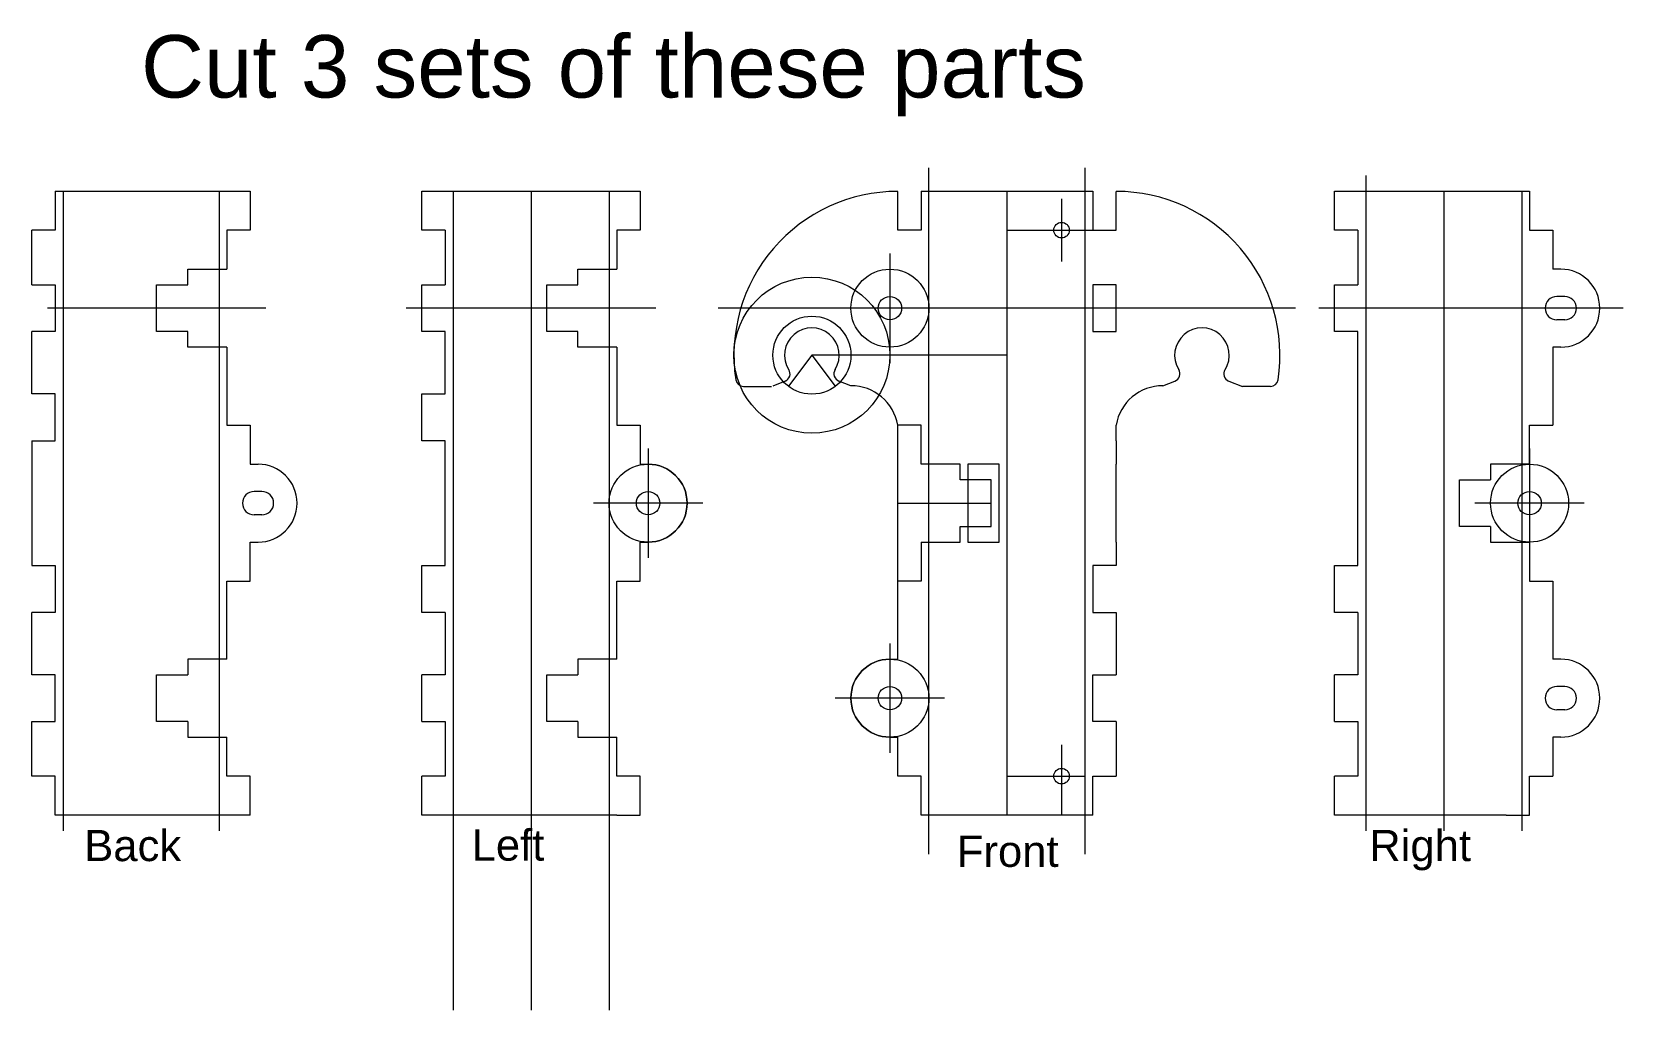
# Model space of a CAD drawing. Header units: millimetres. Extents: x -14 to 190, y -5 to 120.
import ezdxf

# ---------------------------------------------------------------- set-up
doc = ezdxf.new("R2010")
doc.units = ezdxf.units.MM
doc.layers.get('0').update_dxf_attribs({"linetype": 'CONTINUOUS', "lineweight": 0, "true_color": 0xffffff})
for name, color, linetype, lineweight, true_color in [('dimensions', 4, 'CONTINUOUS', 0, 0x00ffff), ('guides', 1, 'CONTINUOUS', 0, 0xff0000), ('parts', 3, 'CONTINUOUS', 0, 0x00ff00)]:
    doc.layers.add(name, color=color, linetype=linetype, lineweight=lineweight, true_color=true_color)
doc.styles.add('textstyle0', font='')
doc.styles.add('textstyle1', font='')
doc.styles.add('textstyle2', font='')
doc.styles.add('textstyle3', font='')
doc.styles.add('textstyle4', font='')
doc.styles.get('textstyle0').set_extended_font_data('Arial')
doc.styles.get('textstyle1').set_extended_font_data('Arial')
doc.styles.get('textstyle2').set_extended_font_data('Arial')
doc.styles.get('textstyle3').set_extended_font_data('Arial')
doc.styles.get('textstyle4').set_extended_font_data('Arial')

# ---------------------------------------------------------------- blocks, each defined once
blk = doc.blocks.new('bearing')
at = {"layer": 'guides'}
for p, q in [((0, 7), (0, -7)), ((7, 0), (-7, 0))]:
    blk.add_line(p, q, dxfattribs=at)
at = {"layer": 'parts'}
for radius in [5, 1.5]:
    blk.add_circle((0, 0), radius, dxfattribs=at)

msp = doc.modelspace()

# ---------------------------------------------------------------- linework, layer by layer
for p, q in [((-11, 100), (-11, 95)), ((-11, 100), (14, 100)), ((14, 100), (14, 95)), ((36, 100), (39, 100)), ((36, 95), (36, 100)), ((39, 100), (61, 100)), ((61, 100), (64, 100)), ((64, 100), (64, 95)), ((97, 95), (97, 99.97)), ((100, 100), (100, 95)), ((100, 100), (122, 100)), ((122, 100), (122, 95)), ((125, 95), (125, 99.97)), ((153, 100), (175, 100)), ((153, 95), (153, 100)), ((175, 100), (178, 100)), ((178, 100), (178, 95)), ((-11, 95), (-14, 95)), ((-14, 88), (-14, 95)), ((14, 95), (11, 95)), ((11, 95), (11, 90)), ((39, 95), (36, 95)), ((39, 95), (39, 88)), ((64, 95), (61, 95)), ((61, 95), (61, 90)), ((100, 95), (97, 95)), ((122, 95), (125, 95)), ((156, 95), (153, 95)), ((156, 95), (156, 88)), ((178, 95), (181, 95)), ((181, 95), (181, 90)), ((6, 90), (11, 90)), ((6, 88), (6, 90)), ((56, 90), (61, 90)), ((56, 88), (56, 90)), ((182, 90), (181, 90)), ((-14, 88), (-11, 88)), ((-11, 88), (-11, 82)), ((2, 82), (2, 88)), ((2, 88), (6, 88)), ((36, 88), (39, 88)), ((36, 82), (36, 88)), ((52, 82), (52, 88)), ((52, 88), (56, 88)), ((125, 88), (122, 88)), ((122, 88), (122, 82)), ((125, 82), (125, 88)), ((153, 88), (156, 88)), ((153, 82), (153, 88)), ((182.5, 86.5), (181.5, 86.5)), ((-11, 82), (-14, 82)), ((-14, 74), (-14, 82)), ((6, 82), (2, 82)), ((6, 80), (6, 82)), ((39, 82), (36, 82)), ((39, 74), (39, 82)), ((56, 82), (52, 82)), ((56, 80), (56, 82)), ((122, 82), (125, 82)), ((156, 82), (153, 82)), ((156, 52), (156, 82)), ((182.5, 83.5), (181.5, 83.5)), ((11, 80), (6, 80)), ((11, 80), (11, 70)), ((61, 80), (56, 80)), ((61, 80), (61, 70)), ((182, 80), (181, 80)), ((181, 80), (181, 70)), ((82.57, 75.64), (81, 75)), ((91, 75.06), (89.46, 75.66)), ((131, 75.06), (132.54, 75.66)), ((139.43, 75.64), (141.2, 74.97)), ((-11, 74), (-14, 74)), ((-11, 68), (-11, 74)), ((36, 68), (36, 74)), ((36, 74), (39, 74)), ((77.23, 74.97), (80.8, 74.97)), ((144.77, 74.97), (141.2, 74.97)), ((11, 70), (14, 70)), ((14, 70), (14, 65)), ((61, 70), (64, 70)), ((64, 70), (64, 65)), ((100, 70), (97, 70)), ((100, 65), (100, 70)), ((125, 68), (125, 70)), ((178, 65), (178, 70)), ((178, 70), (181, 70)), ((-14, 68), (-11, 68)), ((-14, 68), (-14, 52)), ((39, 68), (36, 68)), ((39, 52), (39, 68)), ((125, 68), (125, 65)), ((14, 65), (15, 65)), ((64, 65), (65, 65)), ((105, 65), (100, 65)), ((105, 63), (105, 65)), ((125, 55), (125, 65)), ((178, 65), (173, 65)), ((173, 65), (173, 63)), ((15.5, 61.5), (14.5, 61.5)), ((109, 63), (105, 63)), ((109, 57), (109, 63)), ((169, 57), (169, 63)), ((169, 63), (173, 63)), ((15.5, 58.5), (14.5, 58.5)), ((105, 57), (109, 57)), ((105, 55), (105, 57)), ((173, 57), (169, 57)), ((173, 57), (173, 55)), ((14, 50), (14, 55)), ((14, 55), (15, 55)), ((64, 50), (64, 55)), ((64, 55), (65, 55)), ((100, 55), (100, 50)), ((100, 55), (105, 55)), ((125, 55), (125, 52)), ((173, 55), (178, 55)), ((178, 55), (178, 50)), ((-14, 52), (-11, 52)), ((-11, 52), (-11, 46)), ((36, 52), (39, 52)), ((36, 46), (36, 52)), ((125, 52), (122, 52)), ((122, 52), (122, 46)), ((153, 52), (156, 52)), ((153, 46), (153, 52)), ((11, 50), (14, 50)), ((11, 40), (11, 50)), ((14, 50), (14, 50)), ((61, 50), (64, 50)), ((61, 40), (61, 50)), ((64, 50), (64, 50)), ((100, 50), (97, 50)), ((97, 40), (97, 50)), ((178, 50), (181, 50)), ((181, 50), (181, 40)), ((-11, 46), (-14, 46)), ((-14, 38), (-14, 46)), ((39, 46), (36, 46)), ((39, 46), (39, 38)), ((122, 46), (125, 46)), ((125, 46), (125, 38)), ((156, 46), (153, 46)), ((156, 46), (156, 38)), ((11, 40), (6, 40)), ((6, 40), (6, 38)), ((61, 40), (56, 40)), ((56, 40), (56, 38)), ((96, 40), (97, 40)), ((182, 40), (181, 40)), ((-11, 38), (-14, 38)), ((-11, 32), (-11, 38)), ((2, 32), (2, 38)), ((2, 38), (6, 38)), ((39, 38), (36, 38)), ((36, 32), (36, 38)), ((52, 32), (52, 38)), ((52, 38), (56, 38)), ((122, 32), (122, 38)), ((122, 38), (125, 38)), ((156, 38), (153, 38)), ((153, 32), (153, 38)), ((182.5, 36.5), (181.5, 36.5)), ((182.5, 33.5), (181.5, 33.5)), ((-14, 32), (-11, 32)), ((-14, 25), (-14, 32)), ((6, 32), (2, 32)), ((6, 32), (6, 30)), ((36, 32), (39, 32)), ((39, 32), (39, 25)), ((56, 32), (52, 32)), ((56, 32), (56, 30)), ((125, 32), (122, 32)), ((125, 32), (125, 25)), ((153, 32), (156, 32)), ((156, 32), (156, 25)), ((6, 30), (11, 30)), ((11, 25), (11, 30)), ((56, 30), (61, 30)), ((61, 25), (61, 30)), ((96, 30), (97, 30)), ((97, 25), (97, 30)), ((182, 30), (181, 30)), ((181, 30), (181, 25)), ((-11, 25), (-14, 25)), ((-11, 20), (-11, 25)), ((14, 25), (11, 25)), ((14, 20), (14, 25)), ((39, 25), (36, 25)), ((36, 20), (36, 25)), ((64, 25), (61, 25)), ((64, 20), (64, 25)), ((100, 25), (97, 25)), ((100, 20), (100, 25)), ((122, 20), (122, 25)), ((122, 25), (125, 25)), ((156, 25), (153, 25)), ((153, 20), (153, 25)), ((178, 20), (178, 25)), ((178, 25), (181, 25)), ((14, 20), (-11, 20)), ((39, 20), (36, 20)), ((61, 20), (39, 20)), ((61, 20), (64, 20)), ((122, 20), (100, 20)), ((175, 20), (153, 20)), ((175, 20), (178, 20))]:
    msp.add_line(p, q)
for centre, radius in [((118, 95), 1), ((96, 85), 1.5), ((65, 60), 1.5), ((96, 35), 1.5), ((118, 25), 1)]:
    msp.add_circle(centre, radius)
for centre, radius, start, end in [((97, 78.97), 21, 90, 188.6269), ((125, 78.97), 21, 351.3731, 90), ((182, 85), 5, 270, 90), ((181.5, 85), 1.5, 90, 270), ((182.5, 85), 1.5, 270, 90), ((86, 78.97), 3.5, 328.0414, 212.2813), ((136, 78.97), 3.5, 327.7187, 211.9586), ((77.23, 75.97), 1, 188.6269, 270), ((82.2, 76.57), 1, 292.1763, 32.2813), ((89.82, 76.59), 1, 148.0414, 248.8204), ((132.18, 76.59), 1, 291.1796, 31.9586), ((139.8, 76.57), 1, 147.7187, 247.8237), ((144.77, 75.97), 1, 270, 351.3731), ((91, 68.97), 6.09, 9.7358, 90), ((131, 68.97), 6.09, 90, 170.2642), ((15, 60), 5, 270, 90), ((65, 60), 5, 270, 90), ((14.5, 60), 1.5, 90, 270), ((15.5, 60), 1.5, 270, 90), ((96, 35), 5, 90, 270), ((182, 35), 5, 270, 90), ((181.5, 35), 1.5, 90, 270), ((182.5, 35), 1.5, 270, 90)]:
    msp.add_arc(centre, radius, start, end)
at = {"layer": 'guides'}
for p, q in [((101, 15), (101, 103)), ((121, 103), (121, 15)), ((157, 102), (157, 18)), ((-10, 100), (-10, 18)), ((10, 100), (10, 18)), ((40, 100), (40, -5)), ((50, 100), (50, -5)), ((60, 100), (60, -5)), ((111, 100), (111, 20)), ((167, 100), (167, 18)), ((177, 100), (177, 18)), ((118, 99), (118, 91)), ((111, 95), (122, 95)), ((16, 85), (-12, 85)), ((66, 85), (34, 85)), ((148, 85), (74, 85)), ((190, 85), (151, 85)), ((86, 78.97), (83, 75)), ((111, 78.97), (86, 78.97)), ((86, 78.97), (89, 75)), ((77.23, 74.97), (80.8, 74.97)), ((144.77, 74.97), (141.2, 74.97)), ((97, 50), (97, 70)), ((97, 60), (109, 60)), ((118, 29), (118, 20)), ((111, 25), (121, 25))]:
    msp.add_line(p, q, dxfattribs=at)
msp.add_circle((86, 78.97), 10, dxfattribs=at)
at = {"layer": 'parts'}
for p, q in [((110, 65), (106, 65)), ((106, 65), (106, 55)), ((110, 55), (110, 65)), ((106, 55), (110, 55))]:
    msp.add_line(p, q, dxfattribs=at)
msp.add_circle((86, 78.97), 5, dxfattribs=at)

# ---------------------------------------------------------------- block references
for p in [(96, 85), (65, 60), (178, 60), (96, 35)]:
    msp.add_blockref('bearing', p, dxfattribs=at)

# ---------------------------------------------------------------- texts
at = {"layer": 'dimensions', "attachment_point": 1}
for s, insert, char_height, style in [('Cut 3 sets of these parts', (0, 120), 8, 'textstyle4'), ('Left', (42.38, 18.17), 4, 'textstyle1'), ('Back', (-7.28, 18.11), 4, 'textstyle2'), ('Front', (104.58, 17.37), 4, 'textstyle0'), ('Right', (157.45, 18.11), 4, 'textstyle3')]:
    msp.add_mtext(s, dxfattribs=dict(at, insert=insert, char_height=char_height, style=style))

doc.saveas('drawing.dxf')
